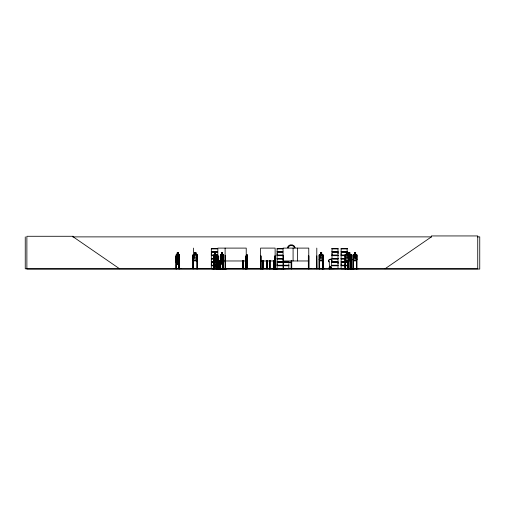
<?xml version="1.0" encoding="UTF-8"?>
<svg xmlns="http://www.w3.org/2000/svg" width="505" height="505" viewBox="0 0 505 505"><rect width="100%" height="100%" fill="white"/><g stroke="black" fill="none" stroke-linecap="round" stroke-linejoin="round"><path stroke-width="0.76" d="M217.333 265.213L211.317 265.213L211.324 263.736M214.322 255.088L211.317 255.088L211.324 253.611M282.731 265.213L277.112 265.213L277.119 263.736M282.731 255.088L277.112 255.088L277.119 253.611M332 255.088L332 252.134L338.022 252.134L338.015 255.088L332 255.088L332.006 253.611M338.015 263.736L338.015 262.253L332 262.253M338.015 253.611L338.015 252.134M347.143 265.213L341.121 265.213L341.127 263.736M344.915 255.088L341.121 255.088L341.127 253.611M309.268 268.786L309.268 268.389L191.054 268.521L198.244 268.546L196.811 268.755M195.883 268.546L191.054 268.546M263.244 268.748L258.289 268.521L267.947 268.546M263.048 268.755L263.092 260.46L263.048 268.786L262.979 268.319M280.704 268.78L285.527 268.723M306.447 268.546L311.269 268.527M320.517 268.723L314.47 268.521L324.526 268.546L321.729 268.786M331.526 268.218L330.794 268.275M331.128 268.168L331.476 261.969A1.61 1.591 -90 0 0 331.476 259.69A1.61 1.591 -90 0 0 329.222 259.69A1.61 1.591 -90 0 0 329.209 261.969L329.55 268.168M330.011 267.278L330.365 267.088L330.036 267.328M213.552 258.686L211.298 258.541M214.272 260.776L214.013 259.198L214.227 260.776L216.134 260.776L216.405 254.949L215.566 254.394M216.134 260.776L216.38 259.198M211.759 268.748L226.493 268.786L211.286 268.673L211.317 265.807L217.333 265.807M176.289 268.786L176.548 256.332L179.117 256.332L179.458 262.158L179.067 262.72M176.207 257.916L176.573 256.389M220.502 257.916L220.881 256.332L223.45 256.332M220.54 257.916L220.906 256.389M223.311 260.725L223.747 259.204M223.336 260.776L223.715 259.198M262.619 268.748L262.625 260.46M322.992 259.198L322.562 260.725L319.577 260.725L319.179 259.204L319.577 260.776L322.626 260.776M322.594 260.776L323.067 259.204M348.425 260.776L348.898 259.204M356.972 259.204L356.492 260.776L353.431 260.776M174.212 268.546L181.08 268.546M330.276 267.467L330.068 267.139M330.175 267.416L330.339 267.139L330.017 267.328M196.988 260.776L197.524 259.204L197.007 260.776L193.447 260.776L192.979 259.204L193.497 260.725L196.969 260.725M217.068 260.776L217.592 259.204L217.529 254.975L217.017 254.444M348.671 268.755L348.665 268.319M348.835 268.748L348.898 254.949L348.412 254.394M320.517 268.546L314.47 268.546M343.583 268.546L358.443 268.755M223.551 268.755L223.551 255.921M223.721 268.748L223.709 254.949L223.311 254.444M226.455 268.748L211.324 268.578M246.762 260.725L247.292 259.198L247.292 254.975L246.762 254.444M246.8 260.776L247.343 259.204M268.767 268.748L277.239 268.755M270.112 268.755L270.061 260.46M348.715 257.929L348.715 254.975L349.902 254.975L349.902 257.929L348.715 257.929L350.123 254.394M213.318 268.78L213.4 268.319M330.251 267.467L330.15 267.088M217.516 268.78L217.592 254.949L217.055 254.394M242.608 260.46L242.577 268.786L242.558 268.319M177.268 257.916L176.718 259.185L176.718 262.139L177.268 262.669L177.268 264.304M222.617 262.669L223.166 262.139L223.166 259.185L222.617 257.916L222.617 254.975L221.594 254.975L221.051 262.139L221.6 262.669L221.6 264.304L222.692 264.304M177.268 259.185L177.268 262.139L177.842 260.694L178.688 262.171L178.057 260.334L178.606 258.415L177.823 259.987L176.883 258.446L177.602 260.327L176.901 262.082L178.284 262.139L178.833 254.975L178.284 254.444L178.284 252.809M222.667 268.786L222.617 259.185L223.166 257.929L223.166 254.975L222.617 254.444L222.579 252.86L221.556 252.86M213.975 268.786L214.032 254.956L214.234 254.394L214.821 254.394L214.776 252.809L215.616 252.809L215.982 257.929L215.584 259.198L214.846 259.198L214.455 257.929L214.821 252.809M214.032 254.956L214.284 254.394M179.105 262.72L176.523 262.72L176.138 262.164L176.131 254.956L176.479 254.394M176.131 254.956L176.498 254.444M179.054 262.669L179.382 262.133M220.824 254.444L220.477 268.786M223.387 262.669L223.753 262.133L223.747 254.949L223.324 254.394M223.399 262.72L223.784 262.158M347.402 254.956L347.838 254.394M347.528 254.975L346.323 254.975L346.323 257.929L347.528 257.929L347.857 254.444M319.179 254.956L319.179 268.786L319.147 254.956L319.589 254.394L320.473 254.394M345.42 254.394L344.978 254.956L345.041 268.786L345.054 254.981L345.445 254.444M353.468 260.776L353.033 259.204L353.5 260.725L356.498 260.725L356.928 259.198L356.928 254.975L356.467 254.444L353.475 254.444L353.109 254.981L353.064 268.786L353.033 254.956L353.481 254.394M341.109 258.541L344.915 258.693M341.127 268.578L354.403 268.786L341.109 268.78M193.617 268.786L193.554 255.921L192.904 255.921L192.904 268.786L192.979 254.956L193.478 254.394L194.507 254.394L194.488 252.809L196.016 252.809L196.016 254.394L196.988 254.394M193.049 254.981L193.497 254.444L196.969 254.444M329.039 268.673L329.014 267.738L329.393 267.738L329.393 268.407M329.146 268.774L329.607 268.774M330.926 268.407L330.958 268.673M331.413 267.738L331.406 268.578L330.926 268.578M332.795 268.407L333.035 268.761M332.845 268.578L333.313 268.407L329.203 268.407M178.284 252.86L177.223 252.86L176.712 257.929L177.261 259.198L178.284 259.185M178.833 262.139L178.284 262.669L178.284 264.254M385.025 268.786L431.384 236.883L431.384 235.942L477.736 235.942L477.736 268.786L25.25 268.786L25.25 236.883M329.172 268.786L338.015 268.578M283.204 268.786L283.204 255.921M72.644 236.883L431.623 236.883M477.383 236.883L479.75 236.883L479.75 269.058L26.879 269.058L26.879 236.277L73.238 236.277L73.238 236.883L119.59 268.786M211.311 248.567L217.339 248.567M277.112 248.567L283.04 248.567M332 248.567L338.028 248.567M341.115 248.567L347.15 248.567M217.339 248.687L211.311 248.681L211.324 251.541L217.333 251.541M283.04 248.681L277.112 248.681L277.119 251.541L282.731 251.541M332 248.675L338.028 248.675L338.015 251.541L332 251.541L332 248.687M347.15 248.681L341.115 248.687L341.127 251.541L347.143 251.541L347.143 248.687M211.324 248.864L217.327 248.864M277.119 248.864L282.731 248.864M332.006 248.864L338.015 248.864M341.127 248.864L347.137 248.864M211.273 251.743L217.377 251.743M277.075 251.743L282.768 251.743M331.962 251.743L338.066 251.743M341.083 251.743L347.188 251.743M211.273 251.926L217.377 251.926M277.075 251.926L282.768 251.926M331.962 251.926L338.066 251.926M341.083 251.926L347.188 251.926M217.333 252.134L211.317 252.134L211.317 255.088M282.731 252.134L277.112 252.134L277.112 255.088M347.143 252.134L341.121 252.134L341.121 255.088M222.655 252.809L221.518 252.809L221.518 254.394M194.539 252.86L195.965 252.86M214.802 252.86L215.584 252.86M320.486 252.86L321.729 252.86M347.56 252.86L346.323 252.86L346.348 254.444L345.673 254.975L345.673 257.929L346.323 259.198L347.528 259.198L348.179 257.929L348.179 254.975L347.528 254.444M348.715 252.86L349.933 252.86M354.384 252.86L355.627 252.86M176.441 254.394L177.223 254.394M178.284 254.394L179.029 254.394M221.556 254.394L220.773 254.394L220.426 254.956L220.464 262.164L220.893 262.72L223.437 262.72M222.617 254.394L223.361 254.394M321.742 254.394L322.613 254.394M345.395 254.394L346.31 254.394L346.278 252.809L347.604 252.809L347.604 254.394L348.702 254.394M349.946 254.394L350.798 254.394L351.246 254.949L351.202 268.786M353.443 254.394L354.371 254.394M355.64 254.394L356.517 254.394L356.972 254.949L356.978 268.786M176.46 254.444L179.016 254.444M214.246 254.444L216.115 254.444M220.786 254.444L223.349 254.444M319.577 254.444L322.594 254.444L322.992 254.975M345.414 254.444L350.779 254.444M179.376 254.949L179.376 268.786M192.979 254.956L193.049 259.198M216.083 254.394L216.405 254.949M322.581 254.394L323.067 254.949L323.118 268.786M348.393 254.444L348.898 254.949M215.824 255.088L217.333 255.088M211.273 255.296L214.322 255.296M216.481 255.296L217.377 255.296M277.075 255.296L282.768 255.296M331.962 255.296L338.066 255.296M341.083 255.296L344.921 255.296M211.273 255.48L214.322 255.48M216.481 255.48L217.377 255.48M277.075 255.48L282.768 255.48M331.962 255.48L338.066 255.48M341.083 255.48L344.921 255.48M214.322 255.688L211.317 255.688L211.317 258.535L213.546 258.535L211.324 258.459M216.449 255.688L217.333 255.688M282.731 255.688L277.112 255.688L277.112 258.535L282.731 258.459L277.056 258.617L282.737 258.693M344.915 255.688L341.121 255.688L341.121 258.535L344.915 258.541M178.921 255.921L179.344 255.921M196.982 268.755L196.988 255.921L197.455 255.921L197.423 268.786L197.524 254.949L196.975 254.394M215.97 255.921L216.336 255.921M217.586 255.921L217.118 255.921L217.118 268.786M223.254 255.921L223.677 255.921M225.116 255.921L225.571 255.921L225.571 268.761M247.336 255.921L246.901 255.921L246.951 268.786M260.618 255.921L261.003 255.921L261.028 268.786M283.034 255.921L283.469 255.921L283.419 268.786M316.793 255.921L316.963 268.786M319.154 255.921L319.608 255.921L319.646 268.786M323.118 255.921L322.67 255.921L322.72 268.786M344.984 255.921L345.439 255.921L345.382 268.786M353.033 255.921L353.487 255.921L353.532 268.786M357.035 255.921L356.58 255.921L356.536 268.786M178.284 257.916L177.261 257.929L177.261 254.975L178.284 254.975L178.284 257.929L178.833 259.185L178.884 268.786M221.594 257.929L222.617 257.916M216.443 258.459L217.327 258.459L216.456 258.541M341.127 258.459L344.909 258.459M338.028 258.541L331.943 258.617L338.028 258.693M216.443 258.686L217.339 258.693M213.546 258.8L211.311 258.794L211.324 261.659L217.333 261.659M216.456 258.794L217.339 258.794M282.737 258.8L277.112 258.794L277.119 261.659L282.731 261.659M332 258.812L338.028 258.794L338.015 261.659L332 261.659M344.915 258.794L341.115 258.8L341.127 261.659L347.143 261.659M211.324 258.983L213.552 258.983M215.818 258.983L217.327 258.983M277.119 258.983L282.731 258.983M332.006 258.983L338.015 258.983M341.127 258.983L344.909 258.983M179.414 259.204L179.004 260.776L176.428 260.776L176.093 259.204L176.466 260.776M221.556 252.809L221.045 257.929L221.594 259.198L222.617 259.185M344.978 259.204L345.407 260.776L350.811 260.776M348.715 259.198L349.902 259.198L350.533 257.929L350.533 254.975L349.902 254.444M176.46 260.725L179.016 260.725M214.246 260.725L216.115 260.725M220.786 260.725L223.349 260.725M345.414 260.725L350.779 260.725M220.799 260.776L220.426 259.204L220.761 260.776L223.374 260.776M217.851 260.971L220.186 260.971M223.311 260.971L246.225 260.971M260.618 260.971L275.124 260.971M283.034 260.971L308.776 260.971M283.217 261.659L288.835 261.659M211.273 261.868L217.377 261.868M277.075 261.868L282.768 261.868M283.179 261.868L288.879 261.868M331.962 261.868L338.066 261.868M341.083 261.868L347.188 261.868M329.209 261.969L329.222 261.969A1.61 1.591 -90 0 1 329.222 259.69A1.61 1.591 -90 0 1 331.457 259.69A1.61 1.591 -90 0 1 331.457 261.969L331.476 261.969M211.273 262.051L217.377 262.051M277.075 262.051L282.768 262.051M283.179 262.051L288.879 262.051M331.962 262.051L338.066 262.051M341.083 262.051L347.188 262.051M176.138 262.164L176.561 262.72M222.617 262.139L221.24 262.145L221.935 260.327L221.203 258.51L221.556 258.459L222.156 259.987L223.103 258.446L222.389 260.334L223.014 262.171L222.175 260.694L221.6 262.133L221.6 259.185M291.619 262.202L291.151 262.202L291.151 262.739M217.333 262.253L211.317 262.253L211.317 265.213M282.731 262.253L277.112 262.253L277.112 265.213M283.217 262.253L291.619 262.303M347.143 262.253L341.121 262.253L341.121 265.213M288.74 262.688L291.619 262.638M222.434 263.459L221.777 263.459L221.777 263.989L222.434 263.989M283.217 265.213L288.835 265.213L288.835 263.736M332 265.213L338.022 265.213L338.022 262.253M211.273 265.415L217.377 265.415M277.075 265.415L282.768 265.415M283.179 265.415L288.879 265.415M331.962 265.415L338.066 265.415M341.083 265.415L347.188 265.415M211.273 265.598L217.377 265.598M277.075 265.598L282.768 265.598M283.179 265.598L288.879 265.598M331.962 265.598L338.066 265.598M341.083 265.598L347.188 265.598M282.731 265.807L277.112 265.807L277.1 268.78M283.217 265.807L288.835 265.807L288.835 268.66M332 265.807L338.022 265.807L338.022 268.66L328.995 268.673M347.143 265.807L341.121 265.807L341.121 268.66M330.592 267L329.847 267L329.86 268.407M329.538 268.168L331.141 268.168M175.917 268.319L176.415 268.319L176.409 268.786M178.884 268.319L179.382 268.319L179.256 268.786M192.853 268.319L193.598 268.319M319.109 268.319L319.652 268.319M344.94 268.319L345.483 268.319L345.483 268.786M347.371 268.319L347.907 268.319L347.901 268.786M348.456 268.319L348.999 268.319M351.347 268.319L350.805 268.319L350.811 268.786M352.989 268.319L353.532 268.319M356.536 268.319L357.079 268.319L357.073 268.786M243.094 268.452L247.709 268.546L245.001 268.755M289.062 268.521L293.885 268.546M196.78 268.546L198.244 268.546M247.709 268.546L244.95 268.786M258.289 268.546L263.288 268.786M288.828 268.578L273.237 268.786L288.841 268.66M243.637 268.319L243.719 268.755M321.786 268.755L324.532 268.748M283.242 268.786L283.034 248.1L308.776 248.1L308.77 268.786L308.725 268.319M308.909 268.755L308.946 255.921L308.34 255.921L308.334 268.786M247.406 268.546L247.343 254.949L246.781 254.394M216.998 268.521L217.074 268.319M217.226 268.755L217.226 268.319M274.96 268.748L275.01 255.921M275.156 268.755L275.124 248.1L260.618 248.1L260.612 268.786M273.615 268.755L273.666 260.46M214.215 268.748L214.189 255.921L213.823 255.921L213.804 268.786M178.991 254.394L179.414 254.949M220.502 262.139L220.906 262.669M243.656 268.723L243.587 260.567M354.138 254.394L356.606 260.384M345.054 259.198L345.445 260.725M347.8 260.776L347.705 260.435L347.705 268.786L347.863 260.46M223.412 256.332L223.753 257.916M319.293 268.723L319.318 268.319M220.344 268.723L220.281 255.921L220.704 255.921L220.742 268.786M356.883 268.319L356.865 268.786M356.726 268.319L356.745 268.786M356.675 255.921L356.631 268.786M355.672 254.394L355.672 252.809L354.34 252.809L354.384 254.444L353.734 254.975L353.734 257.929L354.384 259.198L355.596 259.198L356.252 257.929L356.252 254.975L355.596 254.444L355.64 252.809M354.415 252.86L354.415 254.444M353.393 255.921L353.437 268.786M353.323 268.319L353.342 268.786M353.184 268.319L353.197 268.786M351.278 268.786L351.303 255.921L350.855 255.921L350.912 268.786M351.133 268.319L351.145 268.786M350.95 260.46L350.95 268.786M349.933 254.444L349.978 252.809L348.671 252.809L348.715 254.444M348.993 268.786L348.955 255.921L348.5 255.921L348.463 268.786M348.747 252.86L348.747 254.444M348.829 254.975L348.829 259.198M348.791 268.319L348.803 268.786M348.595 255.921L348.557 268.786M347.585 268.319L347.585 268.786L347.516 260.46M347.528 252.86L347.56 254.444M347.415 260.46L347.415 268.786M345.344 255.921L345.275 268.786M345.155 268.319L345.155 268.786M331.596 268.578L331.596 267.738L331.217 267.738L331.217 268.407M330.573 267L330.598 268.578M329.209 267.738L329.209 268.578M323.162 268.786L323.162 268.319L322.626 268.319L322.626 268.786M323.036 254.949L323.023 268.786M322.764 255.921L322.821 268.786M319.514 255.921L319.551 268.786M319.457 268.319L319.438 268.786M316.799 248.1L316.793 268.786M308.997 268.319L308.965 268.786M308.29 268.319L308.29 268.786M297.502 248.1L297.502 260.971M293.083 248.1L293.083 260.971M291.738 260.744L291.738 268.786M291.619 260.7L291.637 268.786M291.284 260.7L291.303 268.786M291.202 260.744L291.202 268.786M283.69 268.389L283.69 268.786M283.52 268.319L283.52 268.786M283.084 268.319L283.084 268.786M276.153 268.389L276.153 268.786M275.238 268.786L275.257 255.921L274.871 255.921L274.922 268.786M274.859 268.319L274.846 268.786M274.177 268.319L274.177 268.786M274.076 260.46L274.127 268.786M274.019 268.319L274.013 268.786M273.716 260.46L273.716 268.786M270.011 260.46L270.011 268.786M267.252 268.786L267.202 260.46L267.158 268.786M266.785 260.46L266.848 268.786M266.741 260.46L266.735 268.786M262.669 260.46L262.726 268.786M260.889 268.319L260.94 268.786M260.864 255.921L260.782 268.786L260.75 255.921M260.271 268.389L260.277 268.786M247.286 268.319L247.286 268.786M246.85 268.319L246.85 268.786M246.497 254.975L246.497 257.929M246.364 268.319L246.364 268.786L246.32 255.921L245.866 255.921L245.922 268.786M246.225 268.786L246.225 248.1L217.851 248.1L217.851 268.786L217.851 255.921L218.286 255.921L218.33 268.786L218.236 268.319M245.96 255.921L246.017 268.786M245.828 268.319L245.828 268.786M243.202 268.319L243.202 268.786M243.151 260.567L243.101 268.786L243.044 260.46M225.476 255.921L225.514 268.786M225.407 268.319L225.388 268.786M225.268 268.319L225.28 268.786M225.116 248.1L225.142 268.786M225.072 268.319L225.072 268.786M223.425 268.319L223.444 268.786M223.374 255.921L223.336 268.786M223.254 261.975L223.216 268.786M222.92 268.319L222.92 268.786M222.888 261.975L222.8 268.786M222.762 261.975L222.762 268.786M222.617 252.809L222.617 254.444M222.484 268.319L222.566 268.786M222.471 261.975L222.44 268.786M220.584 258.945L220.622 268.786M220.534 268.319L220.515 268.786M220.249 268.319L220.249 268.786M220.022 260.46L220.054 268.786M219.896 260.46L219.934 268.786M219.782 268.319L219.801 268.786M219.732 260.46L219.732 268.786M219.606 260.46L219.625 268.786M218.065 268.319L218.065 268.786M218.015 255.921L218.015 268.786M217.478 268.319L217.485 268.786M216.361 254.949L216.361 268.786M216.191 258.945L216.216 268.786M216.115 255.921L216.089 268.786M215.97 258.945L215.963 268.786L215.944 268.319M214.07 268.319L214.07 268.786M213.943 268.319L213.943 268.786M213.445 268.319L213.445 268.786M213.022 268.319L213.022 268.786M212.977 268.319L212.927 268.786M197.038 255.921L197.101 268.786M196.862 268.389L196.862 268.786M195.946 252.86L195.965 254.444L196.716 254.975L196.716 257.929L195.965 259.198L194.558 259.198L193.8 257.929L193.8 254.975L194.558 254.444L194.507 252.809M193.383 248.1L193.383 268.786L193.32 255.921M179.225 255.921L179.168 268.786M179.041 255.921L179.092 268.786M179.004 268.319L179.004 268.786M178.322 254.394L178.322 252.809L177.186 252.809L177.223 254.444M178.322 262.669L178.36 264.304L177.23 264.304L177.23 262.72M176.359 268.786L176.371 255.921L175.948 255.921L175.948 268.786M176.182 268.319L176.125 268.786M176.075 255.921L176.037 268.786M287.345 247.74A4.053 4.053 0 0 1 295.179 247.74M288.058 247.917A3.384 3.384 0 0 1 294.598 247.917M351.202 259.198L350.779 260.776L351.246 259.204M322.348 257.929L321.698 259.198L320.486 259.198L319.835 257.929L319.835 254.975L320.486 254.444L320.473 252.809L321.773 252.809L321.729 254.444L322.348 254.975L322.348 257.929M178.101 253.125L177.444 253.125L177.444 253.655L178.101 253.655L178.101 253.125M195.713 253.125L194.81 253.125L194.81 253.655L195.713 253.655L195.713 253.125M215.452 253.125L214.978 253.125L214.978 253.655L215.452 253.655L215.452 253.125M222.434 253.125L221.777 253.125L221.777 253.655L222.434 253.655L222.434 253.125M321.483 253.125L320.7 253.125L320.7 253.655L321.483 253.655L321.483 253.125M347.314 253.125L346.537 253.125L346.537 253.655L347.314 253.655L347.314 253.125M349.687 253.125L348.93 253.125L348.93 253.655L349.687 253.655L349.687 253.125M355.381 253.125L354.598 253.125L354.598 253.655L355.381 253.655L355.381 253.125M351.246 254.949L350.748 254.394L351.202 254.975M195.965 254.975L194.558 254.975L194.558 257.929L195.965 257.929L195.965 254.975M215.584 254.975L214.846 254.975L214.846 257.929L215.584 257.929L215.584 254.975M321.698 254.975L320.486 254.975L320.486 257.929L321.698 257.929L321.698 254.975M355.596 254.975L354.384 254.975L354.384 257.929L355.596 257.929L355.596 254.975M338.022 255.688L332 255.688L332 258.535L338.015 258.459L338.022 255.688M178.107 263.459L177.451 263.459L177.451 263.989L178.107 263.989L178.107 263.459M358.417 268.546L355.69 268.723L358.386 268.521M269.626 268.786L269.651 260.46L269.594 268.786M261.218 268.786L261.218 268.389L261.186 268.786"/></g></svg>
